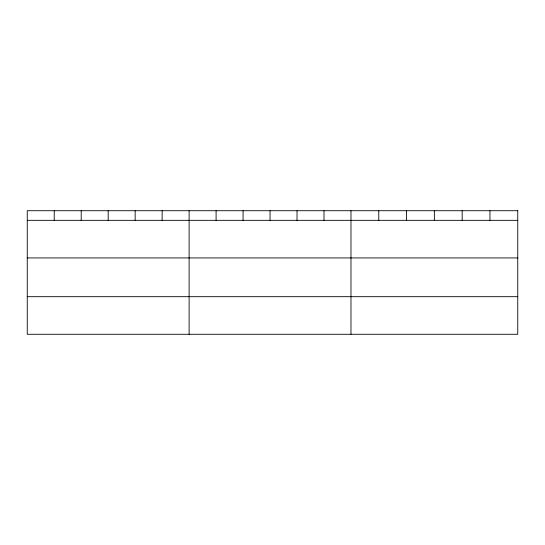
<?xml version="1.0" encoding="UTF-8"?>
<svg xmlns="http://www.w3.org/2000/svg" width="545" height="545" viewBox="0 0 545 545"><rect width="100%" height="100%" fill="white"/><g stroke="black" fill="none" stroke-linecap="round" stroke-linejoin="round"><path stroke-width="0.82" d="M27.25 220.337L517.75 220.337M27.25 257.942L517.75 257.942M27.25 296.684L517.75 296.684M489.955 210.717L489.955 220.337M462.16 210.717L462.16 220.337M434.365 210.717L434.365 220.337M406.57 210.717L406.57 220.337M378.775 210.717L378.775 220.337M350.98 210.717L350.98 334.283M324.002 210.717L324.002 220.337M297.025 210.717L297.025 220.337M270.048 210.717L270.048 220.337M243.07 210.717L243.07 220.337M216.093 210.717L216.093 220.337M189.115 210.717L189.115 334.283M162.138 210.717L162.138 220.337M135.16 210.717L135.16 220.337M108.183 210.717L108.183 220.337M81.205 210.717L81.205 220.337M54.227 210.717L54.227 220.337M517.75 210.717L27.25 210.717L27.25 334.283L517.75 334.283L517.75 210.717"/></g></svg>
